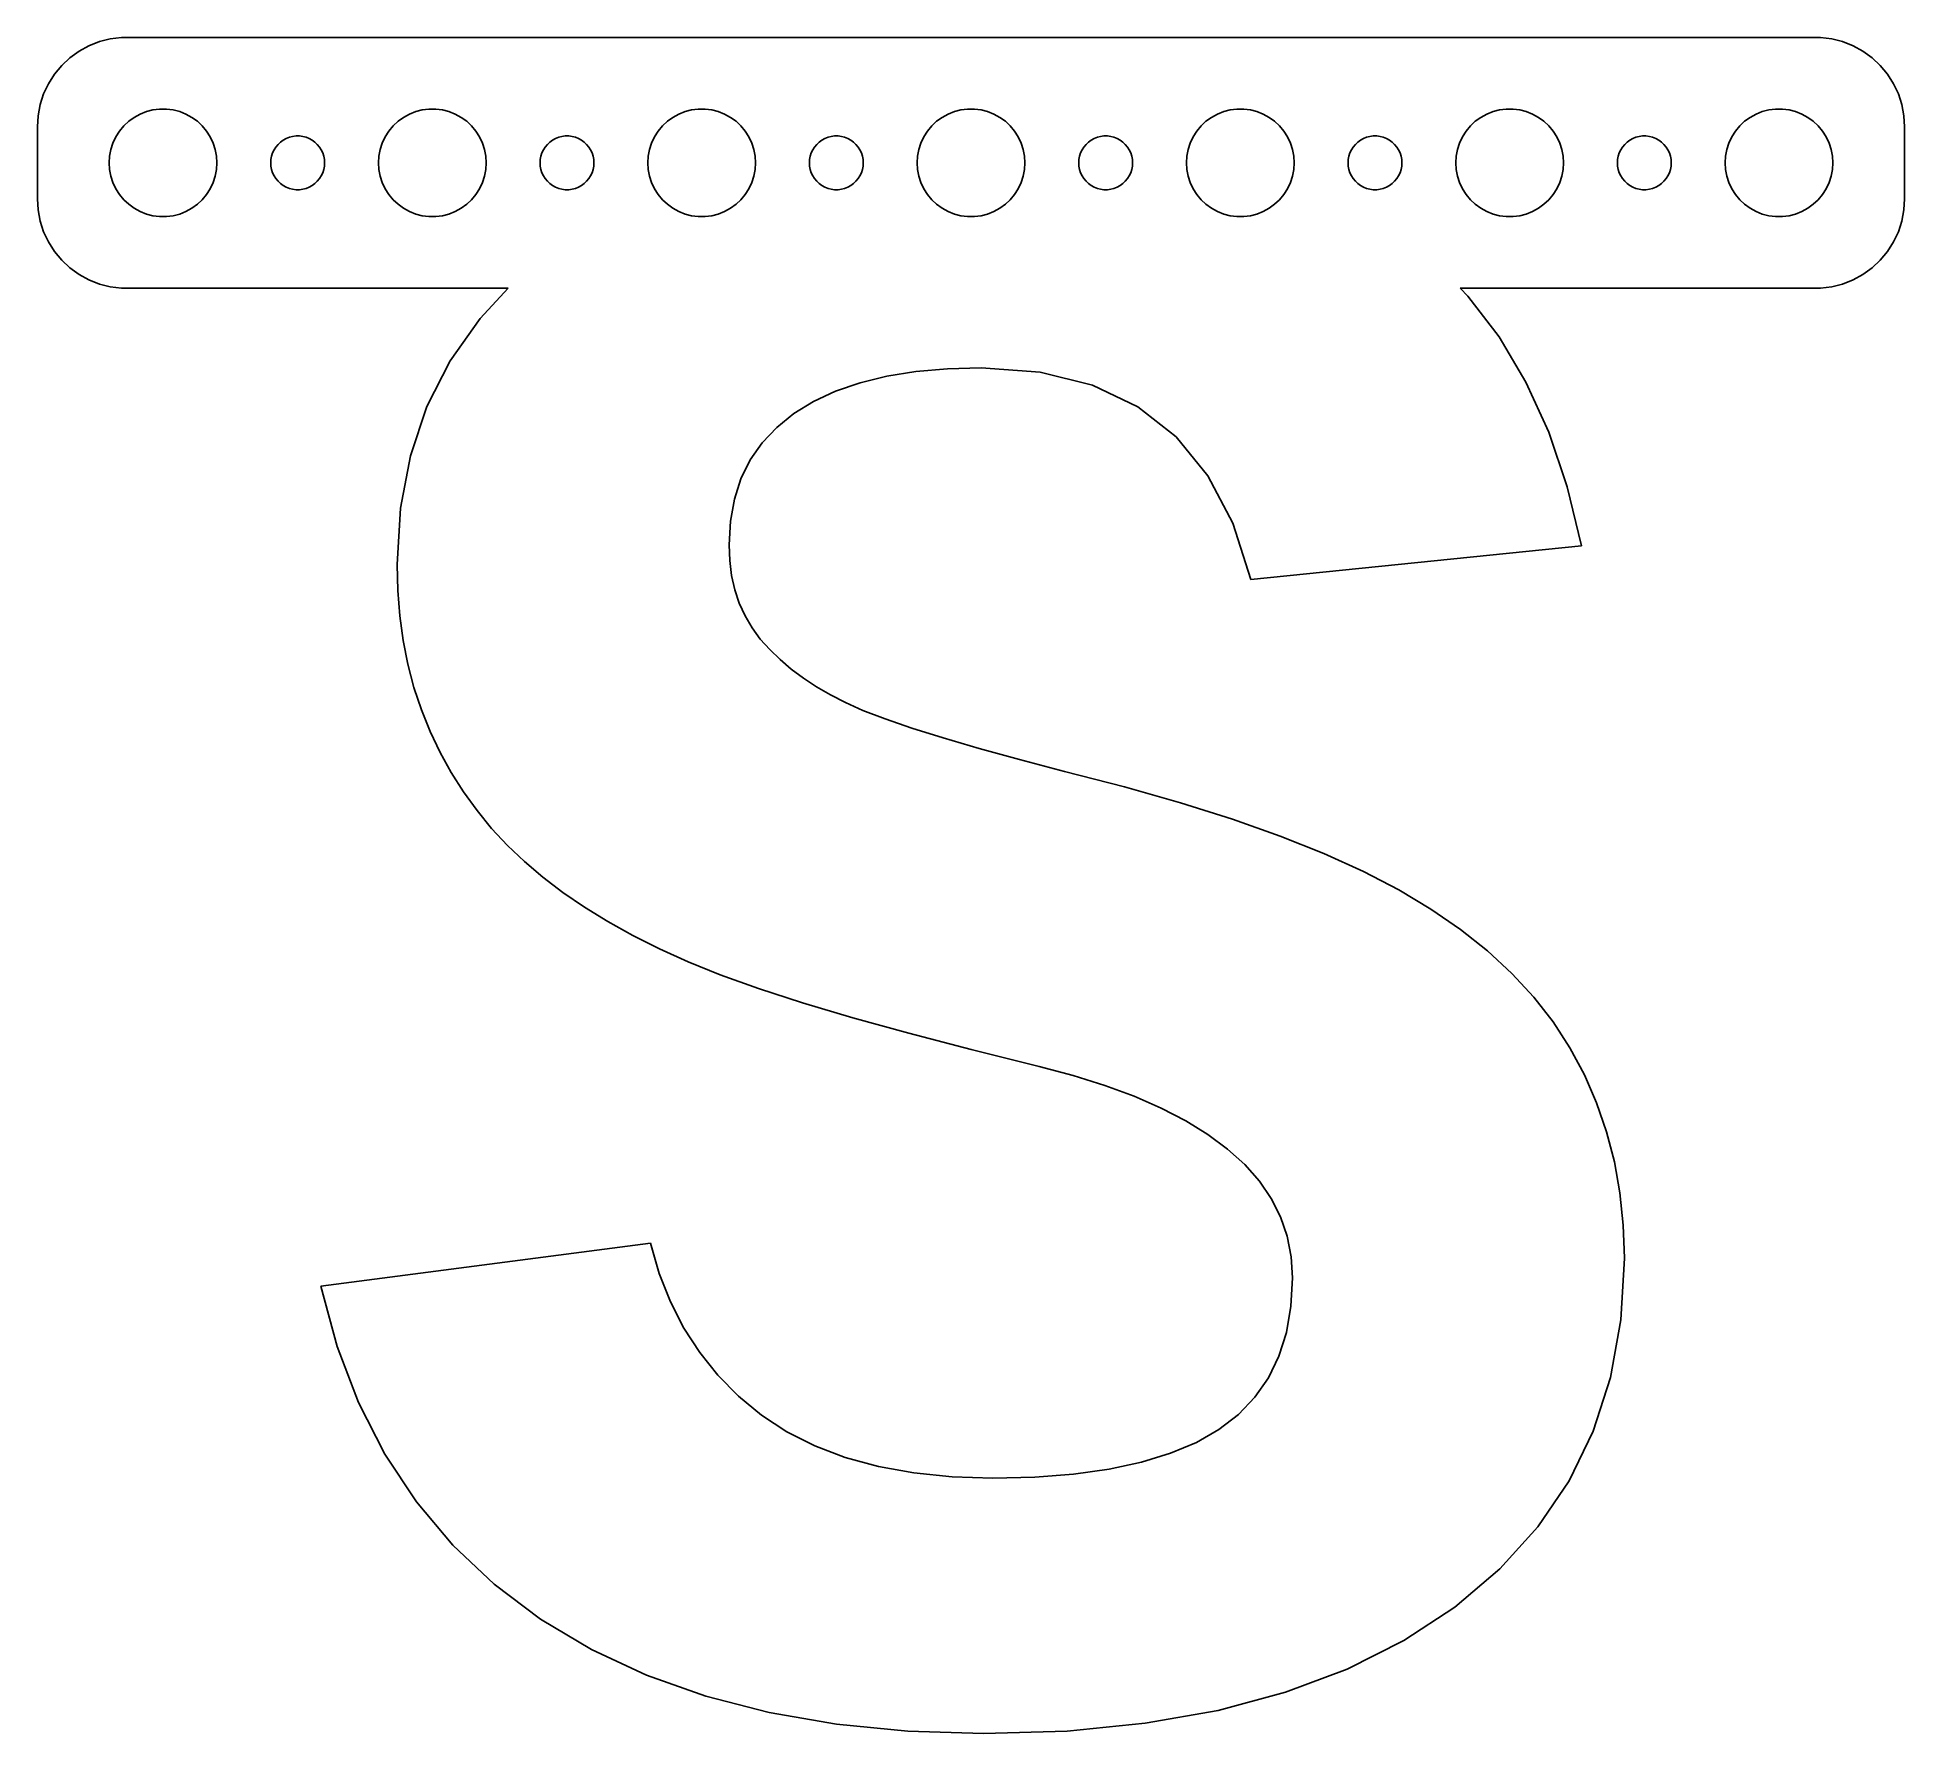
# Model space of a CAD drawing. Header units: metres. Extents: x -52 to 52, y -88 to 7.
import ezdxf

# ---------------------------------------------------------------- set-up
doc = ezdxf.new("R2010")
doc.units = ezdxf.units.M

msp = doc.modelspace()

# ---------------------------------------------------------------- linework, layer by layer
for p, q in [((-49.1289, 6.52412), (-49.6791, 6.22163)), ((-48.5451, 6.75528), (-49.1289, 6.52412)), ((-47.9369, 6.91142), (-48.5451, 6.75528)), ((-47.3139, 6.99013), (-47.9369, 6.91142)), ((47.3139, 6.99013), (-47.3139, 6.99013)), ((47.9369, 6.91142), (47.3139, 6.99013)), ((48.5451, 6.75528), (47.9369, 6.91142)), ((49.1289, 6.52412), (48.5451, 6.75528)), ((49.6791, 6.22163), (49.1289, 6.52412)), ((-50.6448, 5.42273), (-51.0451, 4.93892)), ((-50.1871, 5.85255), (-50.6448, 5.42273)), ((-49.6791, 6.22163), (-50.1871, 5.85255)), ((50.1871, 5.85255), (49.6791, 6.22163)), ((50.6448, 5.42273), (50.1871, 5.85255)), ((51.0451, 4.93892), (50.6448, 5.42273)), ((-51.3815, 4.40877), (-51.6489, 3.84062)), ((-51.0451, 4.93892), (-51.3815, 4.40877)), ((51.3815, 4.40877), (51.0451, 4.93892)), ((51.6489, 3.84062), (51.3815, 4.40877)), ((-51.8429, 3.24344), (-51.9606, 2.62666)), ((-51.6489, 3.84062), (-51.8429, 3.24344)), ((51.8429, 3.24344), (51.6489, 3.84062)), ((51.9606, 2.62666), (51.8429, 3.24344)), ((-51.9606, 2.62666), (-52, 2)), ((-47.1869, 2.05363), (-46.9123, 2.31154)), ((-46.9123, 2.31154), (-46.6075, 2.53297)), ((-46.6075, 2.53297), (-46.2773, 2.71448)), ((-46.2773, 2.71448), (-45.927, 2.85316)), ((-45.927, 2.85316), (-45.5621, 2.94685)), ((-45.5621, 2.94685), (-45.1884, 2.99408)), ((-45.1884, 2.99408), (-44.8116, 2.99408)), ((-44.8116, 2.99408), (-44.4379, 2.94685)), ((-44.4379, 2.94685), (-44.0729, 2.85316)), ((-44.0729, 2.85316), (-43.7227, 2.71448)), ((-43.7227, 2.71448), (-43.3925, 2.53297)), ((-43.3925, 2.53297), (-43.0877, 2.31154)), ((-43.0877, 2.31154), (-42.8131, 2.05363)), ((-32.1869, 2.05363), (-31.9123, 2.31154)), ((-31.9123, 2.31154), (-31.6075, 2.53297)), ((-31.6075, 2.53297), (-31.2773, 2.71448)), ((-31.2773, 2.71448), (-30.927, 2.85316)), ((-30.927, 2.85316), (-30.5621, 2.94685)), ((-30.5621, 2.94685), (-30.1884, 2.99408)), ((-30.1884, 2.99408), (-29.8116, 2.99408)), ((-29.8116, 2.99408), (-29.4379, 2.94685)), ((-29.4379, 2.94685), (-29.0729, 2.85316)), ((-29.0729, 2.85316), (-28.7227, 2.71448)), ((-28.7227, 2.71448), (-28.3925, 2.53297)), ((-28.3925, 2.53297), (-28.0877, 2.31154)), ((-28.0877, 2.31154), (-27.8131, 2.05363)), ((-17.1869, 2.05363), (-16.9123, 2.31154)), ((-16.9123, 2.31154), (-16.6075, 2.53297)), ((-16.6075, 2.53297), (-16.2773, 2.71448)), ((-16.2773, 2.71448), (-15.927, 2.85316)), ((-15.927, 2.85316), (-15.5621, 2.94685)), ((-15.5621, 2.94685), (-15.1884, 2.99408)), ((-15.1884, 2.99408), (-14.8116, 2.99408)), ((-14.8116, 2.99408), (-14.4379, 2.94685)), ((-14.4379, 2.94685), (-14.0729, 2.85316)), ((-14.0729, 2.85316), (-13.7227, 2.71448)), ((-13.7227, 2.71448), (-13.3925, 2.53297)), ((-13.3925, 2.53297), (-13.0877, 2.31154)), ((-13.0877, 2.31154), (-12.8131, 2.05363)), ((-2.1869, 2.05363), (-1.91226, 2.31154)), ((-1.91226, 2.31154), (-1.60747, 2.53297)), ((-1.60747, 2.53297), (-1.27733, 2.71448)), ((-1.27733, 2.71448), (-0.927048, 2.85316)), ((-0.927048, 2.85316), (-0.562134, 2.94685)), ((-0.562134, 2.94685), (-0.18837, 2.99408)), ((-0.18837, 2.99408), (0.18837, 2.99408)), ((0.18837, 2.99408), (0.562134, 2.94685)), ((0.562134, 2.94685), (0.927048, 2.85316)), ((0.927048, 2.85316), (1.27733, 2.71448)), ((1.27733, 2.71448), (1.60747, 2.53297)), ((1.60747, 2.53297), (1.91226, 2.31154)), ((1.91226, 2.31154), (2.1869, 2.05363)), ((12.8131, 2.05363), (13.0877, 2.31154)), ((13.0877, 2.31154), (13.3925, 2.53297)), ((13.3925, 2.53297), (13.7227, 2.71448)), ((13.7227, 2.71448), (14.0729, 2.85316)), ((14.0729, 2.85316), (14.4379, 2.94685)), ((14.4379, 2.94685), (14.8116, 2.99408)), ((14.8116, 2.99408), (15.1884, 2.99408)), ((15.1884, 2.99408), (15.5621, 2.94685)), ((15.5621, 2.94685), (15.927, 2.85316)), ((15.927, 2.85316), (16.2773, 2.71448)), ((16.2773, 2.71448), (16.6075, 2.53297)), ((16.6075, 2.53297), (16.9123, 2.31154)), ((16.9123, 2.31154), (17.1869, 2.05363)), ((27.8131, 2.05363), (28.0877, 2.31154)), ((28.0877, 2.31154), (28.3925, 2.53297)), ((28.3925, 2.53297), (28.7227, 2.71448)), ((28.7227, 2.71448), (29.0729, 2.85316)), ((29.0729, 2.85316), (29.4379, 2.94685)), ((29.4379, 2.94685), (29.8116, 2.99408)), ((29.8116, 2.99408), (30.1884, 2.99408)), ((30.1884, 2.99408), (30.5621, 2.94685)), ((30.5621, 2.94685), (30.927, 2.85316)), ((30.927, 2.85316), (31.2773, 2.71448)), ((31.2773, 2.71448), (31.6075, 2.53297)), ((31.6075, 2.53297), (31.9123, 2.31154)), ((31.9123, 2.31154), (32.1869, 2.05363)), ((42.8131, 2.05363), (43.0877, 2.31154)), ((43.0877, 2.31154), (43.3925, 2.53297)), ((43.3925, 2.53297), (43.7227, 2.71448)), ((43.7227, 2.71448), (44.0729, 2.85316)), ((44.0729, 2.85316), (44.4379, 2.94685)), ((44.4379, 2.94685), (44.8116, 2.99408)), ((44.8116, 2.99408), (45.1884, 2.99408)), ((45.1884, 2.99408), (45.5621, 2.94685)), ((45.5621, 2.94685), (45.927, 2.85316)), ((45.927, 2.85316), (46.2773, 2.71448)), ((46.2773, 2.71448), (46.6075, 2.53297)), ((46.6075, 2.53297), (46.9123, 2.31154)), ((46.9123, 2.31154), (47.1869, 2.05363)), ((52, 2), (51.9606, 2.62666)), ((-52, 2), (-52, -2)), ((-47.9057, 0.746063), (-47.7893, 1.10437)), ((-47.7893, 1.10437), (-47.6289, 1.44525)), ((-47.6289, 1.44525), (-47.427, 1.76335)), ((-47.427, 1.76335), (-47.1869, 2.05363)), ((-42.8131, 2.05363), (-42.5729, 1.76335)), ((-42.5729, 1.76335), (-42.3711, 1.44525)), ((-42.3711, 1.44525), (-42.2107, 1.10437)), ((-42.2107, 1.10437), (-42.0942, 0.746063)), ((-38.5934, 1.02681), (-38.4561, 1.15576)), ((-38.4561, 1.15576), (-38.3037, 1.26648)), ((-38.3037, 1.26648), (-38.1387, 1.35724)), ((-38.1387, 1.35724), (-37.9635, 1.42657)), ((-37.9635, 1.42657), (-37.7811, 1.47342)), ((-37.7811, 1.47342), (-37.5942, 1.49704)), ((-37.5942, 1.49704), (-37.4058, 1.49704)), ((-37.4058, 1.49704), (-37.2189, 1.47342)), ((-37.2189, 1.47342), (-37.0365, 1.42657)), ((-37.0365, 1.42657), (-36.8613, 1.35724)), ((-36.8613, 1.35724), (-36.6963, 1.26648)), ((-36.6963, 1.26648), (-36.5439, 1.15576)), ((-36.5439, 1.15576), (-36.4065, 1.02681)), ((-32.9057, 0.746063), (-32.7893, 1.10437)), ((-32.7893, 1.10437), (-32.6289, 1.44525)), ((-32.6289, 1.44525), (-32.427, 1.76335)), ((-32.427, 1.76335), (-32.1869, 2.05363)), ((-27.8131, 2.05363), (-27.5729, 1.76335)), ((-27.5729, 1.76335), (-27.3711, 1.44525)), ((-27.3711, 1.44525), (-27.2107, 1.10437)), ((-27.2107, 1.10437), (-27.0942, 0.746063)), ((-23.5934, 1.02681), (-23.4561, 1.15576)), ((-23.4561, 1.15576), (-23.3037, 1.26648)), ((-23.3037, 1.26648), (-23.1387, 1.35724)), ((-23.1387, 1.35724), (-22.9635, 1.42657)), ((-22.9635, 1.42657), (-22.7811, 1.47342)), ((-22.7811, 1.47342), (-22.5942, 1.49704)), ((-22.5942, 1.49704), (-22.4058, 1.49704)), ((-22.4058, 1.49704), (-22.2189, 1.47342)), ((-22.2189, 1.47342), (-22.0365, 1.42657)), ((-22.0365, 1.42657), (-21.8613, 1.35724)), ((-21.8613, 1.35724), (-21.6963, 1.26648)), ((-21.6963, 1.26648), (-21.5439, 1.15576)), ((-21.5439, 1.15576), (-21.4065, 1.02681)), ((-17.9057, 0.746063), (-17.7893, 1.10437)), ((-17.7893, 1.10437), (-17.6289, 1.44525)), ((-17.6289, 1.44525), (-17.427, 1.76335)), ((-17.427, 1.76335), (-17.1869, 2.05363)), ((-12.8131, 2.05363), (-12.5729, 1.76335)), ((-12.5729, 1.76335), (-12.3711, 1.44525)), ((-12.3711, 1.44525), (-12.2107, 1.10437)), ((-12.2107, 1.10437), (-12.0942, 0.746063)), ((-8.59344, 1.02681), (-8.45613, 1.15576)), ((-8.45613, 1.15576), (-8.30373, 1.26648)), ((-8.30373, 1.26648), (-8.13866, 1.35724)), ((-8.13866, 1.35724), (-7.96352, 1.42657)), ((-7.96352, 1.42657), (-7.78107, 1.47342)), ((-7.78107, 1.47342), (-7.59418, 1.49704)), ((-7.59418, 1.49704), (-7.40581, 1.49704)), ((-7.40581, 1.49704), (-7.21892, 1.47342)), ((-7.21892, 1.47342), (-7.03647, 1.42657)), ((-7.03647, 1.42657), (-6.86133, 1.35724)), ((-6.86133, 1.35724), (-6.69626, 1.26648)), ((-6.69626, 1.26648), (-6.54385, 1.15576)), ((-6.54385, 1.15576), (-6.40654, 1.02681)), ((-2.90575, 0.746063), (-2.78932, 1.10437)), ((-2.78932, 1.10437), (-2.62891, 1.44525)), ((-2.62891, 1.44525), (-2.42705, 1.76335)), ((-2.42705, 1.76335), (-2.1869, 2.05363)), ((2.1869, 2.05363), (2.42705, 1.76335)), ((2.42705, 1.76335), (2.62891, 1.44525)), ((2.62891, 1.44525), (2.78932, 1.10437)), ((2.78932, 1.10437), (2.90575, 0.746063)), ((6.40654, 1.02681), (6.54385, 1.15576)), ((6.54385, 1.15576), (6.69626, 1.26648)), ((6.69626, 1.26648), (6.86133, 1.35724)), ((6.86133, 1.35724), (7.03647, 1.42657)), ((7.03647, 1.42657), (7.21892, 1.47342)), ((7.21892, 1.47342), (7.40581, 1.49704)), ((7.40581, 1.49704), (7.59418, 1.49704)), ((7.59418, 1.49704), (7.78107, 1.47342)), ((7.78107, 1.47342), (7.96352, 1.42657)), ((7.96352, 1.42657), (8.13866, 1.35724)), ((8.13866, 1.35724), (8.30373, 1.26648)), ((8.30373, 1.26648), (8.45613, 1.15576)), ((8.45613, 1.15576), (8.59344, 1.02681)), ((12.0942, 0.746063), (12.2107, 1.10437)), ((12.2107, 1.10437), (12.3711, 1.44525)), ((12.3711, 1.44525), (12.5729, 1.76335)), ((12.5729, 1.76335), (12.8131, 2.05363)), ((17.1869, 2.05363), (17.427, 1.76335)), ((17.427, 1.76335), (17.6289, 1.44525)), ((17.6289, 1.44525), (17.7893, 1.10437)), ((17.7893, 1.10437), (17.9057, 0.746063)), ((21.4065, 1.02681), (21.5439, 1.15576)), ((21.5439, 1.15576), (21.6963, 1.26648)), ((21.6963, 1.26648), (21.8613, 1.35724)), ((21.8613, 1.35724), (22.0365, 1.42657)), ((22.0365, 1.42657), (22.2189, 1.47342)), ((22.2189, 1.47342), (22.4058, 1.49704)), ((22.4058, 1.49704), (22.5942, 1.49704)), ((22.5942, 1.49704), (22.7811, 1.47342)), ((22.7811, 1.47342), (22.9635, 1.42657)), ((22.9635, 1.42657), (23.1387, 1.35724)), ((23.1387, 1.35724), (23.3037, 1.26648)), ((23.3037, 1.26648), (23.4561, 1.15576)), ((23.4561, 1.15576), (23.5934, 1.02681)), ((27.0942, 0.746063), (27.2107, 1.10437)), ((27.2107, 1.10437), (27.3711, 1.44525)), ((27.3711, 1.44525), (27.5729, 1.76335)), ((27.5729, 1.76335), (27.8131, 2.05363)), ((32.1869, 2.05363), (32.427, 1.76335)), ((32.427, 1.76335), (32.6289, 1.44525)), ((32.6289, 1.44525), (32.7893, 1.10437)), ((32.7893, 1.10437), (32.9057, 0.746063)), ((36.4065, 1.02681), (36.5439, 1.15576)), ((36.5439, 1.15576), (36.6963, 1.26648)), ((36.6963, 1.26648), (36.8613, 1.35724)), ((36.8613, 1.35724), (37.0365, 1.42657)), ((37.0365, 1.42657), (37.2189, 1.47342)), ((37.2189, 1.47342), (37.4058, 1.49704)), ((37.4058, 1.49704), (37.5942, 1.49704)), ((37.5942, 1.49704), (37.7811, 1.47342)), ((37.7811, 1.47342), (37.9635, 1.42657)), ((37.9635, 1.42657), (38.1387, 1.35724)), ((38.1387, 1.35724), (38.3037, 1.26648)), ((38.3037, 1.26648), (38.4561, 1.15576)), ((38.4561, 1.15576), (38.5934, 1.02681)), ((42.0942, 0.746063), (42.2107, 1.10437)), ((42.2107, 1.10437), (42.3711, 1.44525)), ((42.3711, 1.44525), (42.5729, 1.76335)), ((42.5729, 1.76335), (42.8131, 2.05363)), ((47.1869, 2.05363), (47.427, 1.76335)), ((47.427, 1.76335), (47.6289, 1.44525)), ((47.6289, 1.44525), (47.7893, 1.10437)), ((47.7893, 1.10437), (47.9057, 0.746063)), ((52, -2), (52, 2)), ((-48, 0), (-47.9763, 0.375992)), ((-47.9763, -0.375992), (-48, 0)), ((-47.9763, 0.375992), (-47.9057, 0.746063)), ((-42.0942, 0.746063), (-42.0237, 0.375992)), ((-42.0237, 0.375992), (-42, 0)), ((-42, 0), (-42.0237, -0.375992)), ((-39, 0), (-38.9882, 0.187988)), ((-38.9882, -0.187988), (-39, 0)), ((-38.9882, 0.187988), (-38.9529, 0.373032)), ((-38.9529, 0.373032), (-38.8947, 0.552185)), ((-38.8947, 0.552185), (-38.8145, 0.722626)), ((-38.8145, 0.722626), (-38.7135, 0.881668)), ((-38.7135, 0.881668), (-38.5934, 1.02681)), ((-36.4065, 1.02681), (-36.2865, 0.881668)), ((-36.2865, 0.881668), (-36.1855, 0.722626)), ((-36.1855, 0.722626), (-36.1053, 0.552185)), ((-36.1053, 0.552185), (-36.0471, 0.373032)), ((-36.0471, 0.373032), (-36.0118, 0.187988)), ((-36.0118, 0.187988), (-36, 0)), ((-36, 0), (-36.0118, -0.187988)), ((-33, 0), (-32.9763, 0.375992)), ((-32.9763, -0.375992), (-33, 0)), ((-32.9763, 0.375992), (-32.9057, 0.746063)), ((-27.0942, 0.746063), (-27.0237, 0.375992)), ((-27.0237, 0.375992), (-27, 0)), ((-27, 0), (-27.0237, -0.375992)), ((-24, 0), (-23.9882, 0.187988)), ((-23.9882, -0.187988), (-24, 0)), ((-23.9882, 0.187988), (-23.9529, 0.373032)), ((-23.9529, 0.373032), (-23.8947, 0.552185)), ((-23.8947, 0.552185), (-23.8145, 0.722626)), ((-23.8145, 0.722626), (-23.7135, 0.881668)), ((-23.7135, 0.881668), (-23.5934, 1.02681)), ((-21.4065, 1.02681), (-21.2865, 0.881668)), ((-21.2865, 0.881668), (-21.1855, 0.722626)), ((-21.1855, 0.722626), (-21.1053, 0.552185)), ((-21.1053, 0.552185), (-21.0471, 0.373032)), ((-21.0471, 0.373032), (-21.0118, 0.187988)), ((-21.0118, 0.187988), (-21, 0)), ((-21, 0), (-21.0118, -0.187988)), ((-18, 0), (-17.9763, 0.375992)), ((-17.9763, -0.375992), (-18, 0)), ((-17.9763, 0.375992), (-17.9057, 0.746063)), ((-12.0942, 0.746063), (-12.0237, 0.375992)), ((-12.0237, 0.375992), (-12, 0)), ((-12, 0), (-12.0237, -0.375992)), ((-9, 0), (-8.98816, 0.187988)), ((-8.98816, -0.187988), (-9, 0)), ((-8.98816, 0.187988), (-8.95287, 0.373032)), ((-8.95287, 0.373032), (-8.89465, 0.552185)), ((-8.89465, 0.552185), (-8.81445, 0.722626)), ((-8.81445, 0.722626), (-8.71352, 0.881668)), ((-8.71352, 0.881668), (-8.59344, 1.02681)), ((-6.40654, 1.02681), (-6.28647, 0.881668)), ((-6.28647, 0.881668), (-6.18553, 0.722626)), ((-6.18553, 0.722626), (-6.10533, 0.552185)), ((-6.10533, 0.552185), (-6.04712, 0.373032)), ((-6.04712, 0.373032), (-6.01183, 0.187988)), ((-6.01183, 0.187988), (-6, 0)), ((-6, 0), (-6.01183, -0.187988)), ((-3, 0), (-2.97633, 0.375992)), ((-2.97633, -0.375992), (-3, 0)), ((-2.97633, 0.375992), (-2.90575, 0.746063)), ((2.90575, 0.746063), (2.97633, 0.375992)), ((2.97633, 0.375992), (3, 0)), ((3, 0), (2.97633, -0.375992)), ((6, 0), (6.01183, 0.187988)), ((6.01183, -0.187988), (6, 0)), ((6.01183, 0.187988), (6.04712, 0.373032)), ((6.04712, 0.373032), (6.10533, 0.552185)), ((6.10533, 0.552185), (6.18553, 0.722626)), ((6.18553, 0.722626), (6.28647, 0.881668)), ((6.28647, 0.881668), (6.40654, 1.02681)), ((8.59344, 1.02681), (8.71352, 0.881668)), ((8.71352, 0.881668), (8.81445, 0.722626)), ((8.81445, 0.722626), (8.89465, 0.552185)), ((8.89465, 0.552185), (8.95287, 0.373032)), ((8.95287, 0.373032), (8.98816, 0.187988)), ((8.98816, 0.187988), (9, 0)), ((9, 0), (8.98816, -0.187988)), ((12, 0), (12.0237, 0.375992)), ((12.0237, -0.375992), (12, 0)), ((12.0237, 0.375992), (12.0942, 0.746063)), ((17.9057, 0.746063), (17.9763, 0.375992)), ((17.9763, 0.375992), (18, 0)), ((18, 0), (17.9763, -0.375992)), ((21, 0), (21.0118, 0.187988)), ((21.0118, -0.187988), (21, 0)), ((21.0118, 0.187988), (21.0471, 0.373032)), ((21.0471, 0.373032), (21.1053, 0.552185)), ((21.1053, 0.552185), (21.1855, 0.722626)), ((21.1855, 0.722626), (21.2865, 0.881668)), ((21.2865, 0.881668), (21.4065, 1.02681)), ((23.5934, 1.02681), (23.7135, 0.881668)), ((23.7135, 0.881668), (23.8145, 0.722626)), ((23.8145, 0.722626), (23.8947, 0.552185)), ((23.8947, 0.552185), (23.9529, 0.373032)), ((23.9529, 0.373032), (23.9882, 0.187988)), ((23.9882, 0.187988), (24, 0)), ((24, 0), (23.9882, -0.187988)), ((27, 0), (27.0237, 0.375992)), ((27.0237, -0.375992), (27, 0)), ((27.0237, 0.375992), (27.0942, 0.746063)), ((32.9057, 0.746063), (32.9763, 0.375992)), ((32.9763, 0.375992), (33, 0)), ((33, 0), (32.9763, -0.375992)), ((36, 0), (36.0118, 0.187988)), ((36.0118, -0.187988), (36, 0)), ((36.0118, 0.187988), (36.0471, 0.373032)), ((36.0471, 0.373032), (36.1053, 0.552185)), ((36.1053, 0.552185), (36.1855, 0.722626)), ((36.1855, 0.722626), (36.2865, 0.881668)), ((36.2865, 0.881668), (36.4065, 1.02681)), ((38.5934, 1.02681), (38.7135, 0.881668)), ((38.7135, 0.881668), (38.8145, 0.722626)), ((38.8145, 0.722626), (38.8947, 0.552185)), ((38.8947, 0.552185), (38.9529, 0.373032)), ((38.9529, 0.373032), (38.9882, 0.187988)), ((38.9882, 0.187988), (39, 0)), ((39, 0), (38.9882, -0.187988)), ((42, 0), (42.0237, 0.375992)), ((42.0237, -0.375992), (42, 0)), ((42.0237, 0.375992), (42.0942, 0.746063)), ((47.9057, 0.746063), (47.9763, 0.375992)), ((47.9763, 0.375992), (48, 0)), ((48, 0), (47.9763, -0.375992)), ((-47.9057, -0.746063), (-47.9763, -0.375992)), ((-47.7893, -1.10437), (-47.9057, -0.746063)), ((-42.0942, -0.746063), (-42.2107, -1.10437)), ((-42.0237, -0.375992), (-42.0942, -0.746063)), ((-38.9529, -0.373032), (-38.9882, -0.187988)), ((-38.8947, -0.552185), (-38.9529, -0.373032)), ((-38.8145, -0.722626), (-38.8947, -0.552185)), ((-38.7135, -0.881668), (-38.8145, -0.722626)), ((-38.5934, -1.02681), (-38.7135, -0.881668)), ((-38.4561, -1.15576), (-38.5934, -1.02681)), ((-36.4065, -1.02681), (-36.5439, -1.15576)), ((-36.2865, -0.881668), (-36.4065, -1.02681)), ((-36.1855, -0.722626), (-36.2865, -0.881668)), ((-36.1053, -0.552185), (-36.1855, -0.722626)), ((-36.0471, -0.373032), (-36.1053, -0.552185)), ((-36.0118, -0.187988), (-36.0471, -0.373032)), ((-32.9057, -0.746063), (-32.9763, -0.375992)), ((-32.7893, -1.10437), (-32.9057, -0.746063)), ((-27.0942, -0.746063), (-27.2107, -1.10437)), ((-27.0237, -0.375992), (-27.0942, -0.746063)), ((-23.9529, -0.373032), (-23.9882, -0.187988)), ((-23.8947, -0.552185), (-23.9529, -0.373032)), ((-23.8145, -0.722626), (-23.8947, -0.552185)), ((-23.7135, -0.881668), (-23.8145, -0.722626)), ((-23.5934, -1.02681), (-23.7135, -0.881668)), ((-23.4561, -1.15576), (-23.5934, -1.02681)), ((-21.4065, -1.02681), (-21.5439, -1.15576)), ((-21.2865, -0.881668), (-21.4065, -1.02681)), ((-21.1855, -0.722626), (-21.2865, -0.881668)), ((-21.1053, -0.552185), (-21.1855, -0.722626)), ((-21.0471, -0.373032), (-21.1053, -0.552185)), ((-21.0118, -0.187988), (-21.0471, -0.373032)), ((-17.9057, -0.746063), (-17.9763, -0.375992)), ((-17.7893, -1.10437), (-17.9057, -0.746063)), ((-12.0942, -0.746063), (-12.2107, -1.10437)), ((-12.0237, -0.375992), (-12.0942, -0.746063)), ((-8.95287, -0.373032), (-8.98816, -0.187988)), ((-8.89465, -0.552185), (-8.95287, -0.373032)), ((-8.81445, -0.722626), (-8.89465, -0.552185)), ((-8.71352, -0.881668), (-8.81445, -0.722626)), ((-8.59344, -1.02681), (-8.71352, -0.881668)), ((-8.45613, -1.15576), (-8.59344, -1.02681)), ((-6.40654, -1.02681), (-6.54385, -1.15576)), ((-6.28647, -0.881668), (-6.40654, -1.02681)), ((-6.18553, -0.722626), (-6.28647, -0.881668)), ((-6.10533, -0.552185), (-6.18553, -0.722626)), ((-6.04712, -0.373032), (-6.10533, -0.552185)), ((-6.01183, -0.187988), (-6.04712, -0.373032)), ((-2.90575, -0.746063), (-2.97633, -0.375992)), ((-2.78932, -1.10437), (-2.90575, -0.746063)), ((2.90575, -0.746063), (2.78932, -1.10437)), ((2.97633, -0.375992), (2.90575, -0.746063)), ((6.04712, -0.373032), (6.01183, -0.187988)), ((6.10533, -0.552185), (6.04712, -0.373032)), ((6.18553, -0.722626), (6.10533, -0.552185)), ((6.28647, -0.881668), (6.18553, -0.722626)), ((6.40654, -1.02681), (6.28647, -0.881668)), ((6.54385, -1.15576), (6.40654, -1.02681)), ((8.59344, -1.02681), (8.45613, -1.15576)), ((8.71352, -0.881668), (8.59344, -1.02681)), ((8.81445, -0.722626), (8.71352, -0.881668)), ((8.89465, -0.552185), (8.81445, -0.722626)), ((8.95287, -0.373032), (8.89465, -0.552185)), ((8.98816, -0.187988), (8.95287, -0.373032)), ((12.0942, -0.746063), (12.0237, -0.375992)), ((12.2107, -1.10437), (12.0942, -0.746063)), ((17.9057, -0.746063), (17.7893, -1.10437)), ((17.9763, -0.375992), (17.9057, -0.746063)), ((21.0471, -0.373032), (21.0118, -0.187988)), ((21.1053, -0.552185), (21.0471, -0.373032)), ((21.1855, -0.722626), (21.1053, -0.552185)), ((21.2865, -0.881668), (21.1855, -0.722626)), ((21.4065, -1.02681), (21.2865, -0.881668)), ((21.5439, -1.15576), (21.4065, -1.02681)), ((23.5934, -1.02681), (23.4561, -1.15576)), ((23.7135, -0.881668), (23.5934, -1.02681)), ((23.8145, -0.722626), (23.7135, -0.881668)), ((23.8947, -0.552185), (23.8145, -0.722626)), ((23.9529, -0.373032), (23.8947, -0.552185)), ((23.9882, -0.187988), (23.9529, -0.373032)), ((27.0942, -0.746063), (27.0237, -0.375992)), ((27.2107, -1.10437), (27.0942, -0.746063)), ((32.9057, -0.746063), (32.7893, -1.10437)), ((32.9763, -0.375992), (32.9057, -0.746063)), ((36.0471, -0.373032), (36.0118, -0.187988)), ((36.1053, -0.552185), (36.0471, -0.373032)), ((36.1855, -0.722626), (36.1053, -0.552185)), ((36.2865, -0.881668), (36.1855, -0.722626)), ((36.4065, -1.02681), (36.2865, -0.881668)), ((36.5439, -1.15576), (36.4065, -1.02681)), ((38.5934, -1.02681), (38.4561, -1.15576)), ((38.7135, -0.881668), (38.5934, -1.02681)), ((38.8145, -0.722626), (38.7135, -0.881668)), ((38.8947, -0.552185), (38.8145, -0.722626)), ((38.9529, -0.373032), (38.8947, -0.552185)), ((38.9882, -0.187988), (38.9529, -0.373032)), ((42.0942, -0.746063), (42.0237, -0.375992)), ((42.2107, -1.10437), (42.0942, -0.746063)), ((47.9057, -0.746063), (47.7893, -1.10437)), ((47.9763, -0.375992), (47.9057, -0.746063)), ((-52, -2), (-51.9606, -2.62666)), ((-47.6289, -1.44525), (-47.7893, -1.10437)), ((-47.427, -1.76335), (-47.6289, -1.44525)), ((-47.1869, -2.05363), (-47.427, -1.76335)), ((-46.9123, -2.31154), (-47.1869, -2.05363)), ((-42.8131, -2.05363), (-43.0877, -2.31154)), ((-42.5729, -1.76335), (-42.8131, -2.05363)), ((-42.3711, -1.44525), (-42.5729, -1.76335)), ((-42.2107, -1.10437), (-42.3711, -1.44525)), ((-38.3037, -1.26648), (-38.4561, -1.15576)), ((-38.1387, -1.35724), (-38.3037, -1.26648)), ((-37.9635, -1.42657), (-38.1387, -1.35724)), ((-37.7811, -1.47342), (-37.9635, -1.42657)), ((-37.5942, -1.49704), (-37.7811, -1.47342)), ((-37.4058, -1.49704), (-37.5942, -1.49704)), ((-37.2189, -1.47342), (-37.4058, -1.49704)), ((-37.0365, -1.42657), (-37.2189, -1.47342)), ((-36.8613, -1.35724), (-37.0365, -1.42657)), ((-36.6963, -1.26648), (-36.8613, -1.35724)), ((-36.5439, -1.15576), (-36.6963, -1.26648)), ((-32.6289, -1.44525), (-32.7893, -1.10437)), ((-32.427, -1.76335), (-32.6289, -1.44525)), ((-32.1869, -2.05363), (-32.427, -1.76335)), ((-31.9123, -2.31154), (-32.1869, -2.05363)), ((-27.8131, -2.05363), (-28.0877, -2.31154)), ((-27.5729, -1.76335), (-27.8131, -2.05363)), ((-27.3711, -1.44525), (-27.5729, -1.76335)), ((-27.2107, -1.10437), (-27.3711, -1.44525)), ((-23.3037, -1.26648), (-23.4561, -1.15576)), ((-23.1387, -1.35724), (-23.3037, -1.26648)), ((-22.9635, -1.42657), (-23.1387, -1.35724)), ((-22.7811, -1.47342), (-22.9635, -1.42657)), ((-22.5942, -1.49704), (-22.7811, -1.47342)), ((-22.4058, -1.49704), (-22.5942, -1.49704)), ((-22.2189, -1.47342), (-22.4058, -1.49704)), ((-22.0365, -1.42657), (-22.2189, -1.47342)), ((-21.8613, -1.35724), (-22.0365, -1.42657)), ((-21.6963, -1.26648), (-21.8613, -1.35724)), ((-21.5439, -1.15576), (-21.6963, -1.26648)), ((-17.6289, -1.44525), (-17.7893, -1.10437)), ((-17.427, -1.76335), (-17.6289, -1.44525)), ((-17.1869, -2.05363), (-17.427, -1.76335)), ((-16.9123, -2.31154), (-17.1869, -2.05363)), ((-12.8131, -2.05363), (-13.0877, -2.31154)), ((-12.5729, -1.76335), (-12.8131, -2.05363)), ((-12.3711, -1.44525), (-12.5729, -1.76335)), ((-12.2107, -1.10437), (-12.3711, -1.44525)), ((-8.30373, -1.26648), (-8.45613, -1.15576)), ((-8.13866, -1.35724), (-8.30373, -1.26648)), ((-7.96352, -1.42657), (-8.13866, -1.35724)), ((-7.78107, -1.47342), (-7.96352, -1.42657)), ((-7.59418, -1.49704), (-7.78107, -1.47342)), ((-7.40581, -1.49704), (-7.59418, -1.49704)), ((-7.21892, -1.47342), (-7.40581, -1.49704)), ((-7.03647, -1.42657), (-7.21892, -1.47342)), ((-6.86133, -1.35724), (-7.03647, -1.42657)), ((-6.69626, -1.26648), (-6.86133, -1.35724)), ((-6.54385, -1.15576), (-6.69626, -1.26648)), ((-2.62891, -1.44525), (-2.78932, -1.10437)), ((-2.42705, -1.76335), (-2.62891, -1.44525)), ((-2.1869, -2.05363), (-2.42705, -1.76335)), ((-1.91226, -2.31154), (-2.1869, -2.05363)), ((2.1869, -2.05363), (1.91226, -2.31154)), ((2.42705, -1.76335), (2.1869, -2.05363)), ((2.62891, -1.44525), (2.42705, -1.76335)), ((2.78932, -1.10437), (2.62891, -1.44525)), ((6.69626, -1.26648), (6.54385, -1.15576)), ((6.86133, -1.35724), (6.69626, -1.26648)), ((7.03647, -1.42657), (6.86133, -1.35724)), ((7.21892, -1.47342), (7.03647, -1.42657)), ((7.40581, -1.49704), (7.21892, -1.47342)), ((7.59418, -1.49704), (7.40581, -1.49704)), ((7.78107, -1.47342), (7.59418, -1.49704)), ((7.96352, -1.42657), (7.78107, -1.47342)), ((8.13866, -1.35724), (7.96352, -1.42657)), ((8.30373, -1.26648), (8.13866, -1.35724)), ((8.45613, -1.15576), (8.30373, -1.26648)), ((12.3711, -1.44525), (12.2107, -1.10437)), ((12.5729, -1.76335), (12.3711, -1.44525)), ((12.8131, -2.05363), (12.5729, -1.76335)), ((13.0877, -2.31154), (12.8131, -2.05363)), ((17.1869, -2.05363), (16.9123, -2.31154)), ((17.427, -1.76335), (17.1869, -2.05363)), ((17.6289, -1.44525), (17.427, -1.76335)), ((17.7893, -1.10437), (17.6289, -1.44525)), ((21.6963, -1.26648), (21.5439, -1.15576)), ((21.8613, -1.35724), (21.6963, -1.26648)), ((22.0365, -1.42657), (21.8613, -1.35724)), ((22.2189, -1.47342), (22.0365, -1.42657)), ((22.4058, -1.49704), (22.2189, -1.47342)), ((22.5942, -1.49704), (22.4058, -1.49704)), ((22.7811, -1.47342), (22.5942, -1.49704)), ((22.9635, -1.42657), (22.7811, -1.47342)), ((23.1387, -1.35724), (22.9635, -1.42657)), ((23.3037, -1.26648), (23.1387, -1.35724)), ((23.4561, -1.15576), (23.3037, -1.26648)), ((27.3711, -1.44525), (27.2107, -1.10437)), ((27.5729, -1.76335), (27.3711, -1.44525)), ((27.8131, -2.05363), (27.5729, -1.76335)), ((28.0877, -2.31154), (27.8131, -2.05363)), ((32.1869, -2.05363), (31.9123, -2.31154)), ((32.427, -1.76335), (32.1869, -2.05363)), ((32.6289, -1.44525), (32.427, -1.76335)), ((32.7893, -1.10437), (32.6289, -1.44525)), ((36.6963, -1.26648), (36.5439, -1.15576)), ((36.8613, -1.35724), (36.6963, -1.26648)), ((37.0365, -1.42657), (36.8613, -1.35724)), ((37.2189, -1.47342), (37.0365, -1.42657)), ((37.4058, -1.49704), (37.2189, -1.47342)), ((37.5942, -1.49704), (37.4058, -1.49704)), ((37.7811, -1.47342), (37.5942, -1.49704)), ((37.9635, -1.42657), (37.7811, -1.47342)), ((38.1387, -1.35724), (37.9635, -1.42657)), ((38.3037, -1.26648), (38.1387, -1.35724)), ((38.4561, -1.15576), (38.3037, -1.26648)), ((42.3711, -1.44525), (42.2107, -1.10437)), ((42.5729, -1.76335), (42.3711, -1.44525)), ((42.8131, -2.05363), (42.5729, -1.76335)), ((43.0877, -2.31154), (42.8131, -2.05363)), ((47.1869, -2.05363), (46.9123, -2.31154)), ((47.427, -1.76335), (47.1869, -2.05363)), ((47.6289, -1.44525), (47.427, -1.76335)), ((47.7893, -1.10437), (47.6289, -1.44525)), ((51.9606, -2.62666), (52, -2)), ((-51.9606, -2.62666), (-51.8429, -3.24344)), ((-46.6075, -2.53297), (-46.9123, -2.31154)), ((-46.2773, -2.71448), (-46.6075, -2.53297)), ((-45.927, -2.85316), (-46.2773, -2.71448)), ((-45.5621, -2.94685), (-45.927, -2.85316)), ((-45.1884, -2.99408), (-45.5621, -2.94685)), ((-44.8116, -2.99408), (-45.1884, -2.99408)), ((-44.4379, -2.94685), (-44.8116, -2.99408)), ((-44.0729, -2.85316), (-44.4379, -2.94685)), ((-43.7227, -2.71448), (-44.0729, -2.85316)), ((-43.3925, -2.53297), (-43.7227, -2.71448)), ((-43.0877, -2.31154), (-43.3925, -2.53297)), ((-31.6075, -2.53297), (-31.9123, -2.31154)), ((-31.2773, -2.71448), (-31.6075, -2.53297)), ((-30.927, -2.85316), (-31.2773, -2.71448)), ((-30.5621, -2.94685), (-30.927, -2.85316)), ((-30.1884, -2.99408), (-30.5621, -2.94685)), ((-29.8116, -2.99408), (-30.1884, -2.99408)), ((-29.4379, -2.94685), (-29.8116, -2.99408)), ((-29.0729, -2.85316), (-29.4379, -2.94685)), ((-28.7227, -2.71448), (-29.0729, -2.85316)), ((-28.3925, -2.53297), (-28.7227, -2.71448)), ((-28.0877, -2.31154), (-28.3925, -2.53297)), ((-16.6075, -2.53297), (-16.9123, -2.31154)), ((-16.2773, -2.71448), (-16.6075, -2.53297)), ((-15.927, -2.85316), (-16.2773, -2.71448)), ((-15.5621, -2.94685), (-15.927, -2.85316)), ((-15.1884, -2.99408), (-15.5621, -2.94685)), ((-14.8116, -2.99408), (-15.1884, -2.99408)), ((-14.4379, -2.94685), (-14.8116, -2.99408)), ((-14.0729, -2.85316), (-14.4379, -2.94685)), ((-13.7227, -2.71448), (-14.0729, -2.85316)), ((-13.3925, -2.53297), (-13.7227, -2.71448)), ((-13.0877, -2.31154), (-13.3925, -2.53297)), ((-1.60747, -2.53297), (-1.91226, -2.31154)), ((-1.27733, -2.71448), (-1.60747, -2.53297)), ((-0.927048, -2.85316), (-1.27733, -2.71448)), ((-0.562134, -2.94685), (-0.927048, -2.85316)), ((-0.18837, -2.99408), (-0.562134, -2.94685)), ((0.18837, -2.99408), (-0.18837, -2.99408)), ((0.562134, -2.94685), (0.18837, -2.99408)), ((0.927048, -2.85316), (0.562134, -2.94685)), ((1.27733, -2.71448), (0.927048, -2.85316)), ((1.60747, -2.53297), (1.27733, -2.71448)), ((1.91226, -2.31154), (1.60747, -2.53297)), ((13.3925, -2.53297), (13.0877, -2.31154)), ((13.7227, -2.71448), (13.3925, -2.53297)), ((14.0729, -2.85316), (13.7227, -2.71448)), ((14.4379, -2.94685), (14.0729, -2.85316)), ((14.8116, -2.99408), (14.4379, -2.94685)), ((15.1884, -2.99408), (14.8116, -2.99408)), ((15.5621, -2.94685), (15.1884, -2.99408)), ((15.927, -2.85316), (15.5621, -2.94685)), ((16.2773, -2.71448), (15.927, -2.85316)), ((16.6075, -2.53297), (16.2773, -2.71448)), ((16.9123, -2.31154), (16.6075, -2.53297)), ((28.3925, -2.53297), (28.0877, -2.31154)), ((28.7227, -2.71448), (28.3925, -2.53297)), ((29.0729, -2.85316), (28.7227, -2.71448)), ((29.4379, -2.94685), (29.0729, -2.85316)), ((29.8116, -2.99408), (29.4379, -2.94685)), ((30.1884, -2.99408), (29.8116, -2.99408)), ((30.5621, -2.94685), (30.1884, -2.99408)), ((30.927, -2.85316), (30.5621, -2.94685)), ((31.2773, -2.71448), (30.927, -2.85316)), ((31.6075, -2.53297), (31.2773, -2.71448)), ((31.9123, -2.31154), (31.6075, -2.53297)), ((43.3925, -2.53297), (43.0877, -2.31154)), ((43.7227, -2.71448), (43.3925, -2.53297)), ((44.0729, -2.85316), (43.7227, -2.71448)), ((44.4379, -2.94685), (44.0729, -2.85316)), ((44.8116, -2.99408), (44.4379, -2.94685)), ((45.1884, -2.99408), (44.8116, -2.99408)), ((45.5621, -2.94685), (45.1884, -2.99408)), ((45.927, -2.85316), (45.5621, -2.94685)), ((46.2773, -2.71448), (45.927, -2.85316)), ((46.6075, -2.53297), (46.2773, -2.71448)), ((46.9123, -2.31154), (46.6075, -2.53297)), ((51.8429, -3.24344), (51.9606, -2.62666)), ((-51.8429, -3.24344), (-51.6489, -3.84062)), ((-51.6489, -3.84062), (-51.3815, -4.40877)), ((51.3815, -4.40877), (51.6489, -3.84062)), ((51.6489, -3.84062), (51.8429, -3.24344)), ((-51.3815, -4.40877), (-51.0451, -4.93892)), ((-51.0451, -4.93892), (-50.6448, -5.42273)), ((50.6448, -5.42273), (51.0451, -4.93892)), ((51.0451, -4.93892), (51.3815, -4.40877)), ((-50.6448, -5.42273), (-50.1871, -5.85255)), ((-50.1871, -5.85255), (-49.6791, -6.22163)), ((-49.6791, -6.22163), (-49.1289, -6.52412)), ((49.1289, -6.52412), (49.6791, -6.22163)), ((49.6791, -6.22163), (50.1871, -5.85255)), ((50.1871, -5.85255), (50.6448, -5.42273)), ((-49.1289, -6.52412), (-48.5451, -6.75528)), ((-48.5451, -6.75528), (-47.9369, -6.91142)), ((-47.9369, -6.91142), (-47.3139, -6.99013)), ((-47.3139, -6.99013), (-25.7727, -6.99013)), ((-25.7727, -6.99013), (-27.3439, -8.66461)), ((27.6753, -7.427), (27.2483, -6.99013)), ((27.2483, -6.99013), (47.3139, -6.99013)), ((47.3139, -6.99013), (47.9369, -6.91142)), ((47.9369, -6.91142), (48.5451, -6.75528)), ((48.5451, -6.75528), (49.1289, -6.52412)), ((29.4095, -9.69679), (27.6753, -7.427)), ((-27.3439, -8.66461), (-29.0063, -11.0219)), ((30.9097, -12.223), (29.4095, -9.69679)), ((-29.0063, -11.0219), (-30.2992, -13.5712)), ((-1.31413, -11.4709), (0.571152, -11.419)), ((0.571152, -11.419), (3.85916, -11.6596)), ((-7.54086, -12.7175), (-6.18135, -12.25)), ((-6.18135, -12.25), (-4.6904, -11.8864)), ((-4.6904, -11.8864), (-3.06799, -11.6268)), ((-3.06799, -11.6268), (-1.31413, -11.4709)), ((3.85916, -11.6596), (6.76593, -12.3813)), ((6.76593, -12.3813), (9.29146, -13.5842)), ((32.1759, -15.0056), (30.9097, -12.223)), ((-9.86552, -13.964), (-8.76892, -13.2888)), ((-8.76892, -13.2888), (-7.54086, -12.7175)), ((-30.2992, -13.5712), (-31.2227, -16.3124)), ((-10.8225, -14.7363), (-9.86552, -13.964)), ((9.29146, -13.5842), (11.4357, -15.2683)), ((-12.2948, -16.553), (-11.6323, -15.5993)), ((-11.6323, -15.5993), (-10.8225, -14.7363)), ((11.4357, -15.2683), (13.1988, -17.4336)), ((33.2081, -18.0445), (32.1759, -15.0056)), ((-31.2227, -16.3124), (-31.7769, -19.2455)), ((-12.8102, -17.5975), (-12.2948, -16.553)), ((-13.1782, -18.7327), (-12.8102, -17.5975)), ((13.1988, -17.4336), (14.5806, -20.08)), ((34.0064, -21.3398), (33.2081, -18.0445)), ((-31.7769, -19.2455), (-31.9616, -22.3706)), ((-13.3991, -19.9586), (-13.1782, -18.7327)), ((-13.4727, -21.2752), (-13.3991, -19.9586)), ((14.5806, -20.08), (15.5812, -23.2075)), ((-13.4372, -22.1555), (-13.4727, -21.2752)), ((15.5812, -23.2075), (34.0064, -21.3398)), ((-31.9616, -22.3706), (-31.9241, -23.8227)), ((-13.3307, -22.9924), (-13.4372, -22.1555)), ((-31.9241, -23.8227), (-31.8118, -25.2341)), ((-13.1532, -23.7859), (-13.3307, -22.9924)), ((-12.9047, -24.5359), (-13.1532, -23.7859)), ((-12.5852, -25.2427), (-12.9047, -24.5359)), ((-31.8118, -25.2341), (-31.6245, -26.6047)), ((-12.1947, -25.906), (-12.5852, -25.2427)), ((-11.7332, -26.5259), (-12.1947, -25.906)), ((-31.6245, -26.6047), (-31.3623, -27.9346)), ((-11.2106, -27.111), (-11.7332, -26.5259)), ((-31.3623, -27.9346), (-31.0251, -29.2237)), ((-10.6367, -27.6698), (-11.2106, -27.111)), ((-10.0116, -28.2023), (-10.6367, -27.6698)), ((-9.33521, -28.7085), (-10.0116, -28.2023)), ((-8.60754, -29.1884), (-9.33521, -28.7085)), ((-31.0251, -29.2237), (-30.6131, -30.472)), ((-7.82861, -29.642), (-8.60754, -29.1884)), ((-6.99843, -30.0694), (-7.82861, -29.642)), ((-6.01575, -30.5024), (-6.99843, -30.0694)), ((-30.6131, -30.472), (-30.1262, -31.6796)), ((-4.77931, -30.9736), (-6.01575, -30.5024)), ((-3.28912, -31.4829), (-4.77931, -30.9736)), ((-30.1262, -31.6796), (-29.5693, -32.8452)), ((-1.5452, -32.0303), (-3.28912, -31.4829)), ((0.452469, -32.616), (-1.5452, -32.0303)), ((-29.5693, -32.8452), (-28.948, -33.9673)), ((2.70389, -33.2398), (0.452469, -32.616)), ((5.20906, -33.9017), (2.70389, -33.2398)), ((-28.948, -33.9673), (-28.2623, -35.0461)), ((8.55511, -34.7623), (5.20906, -33.9017)), ((-28.2623, -35.0461), (-27.5123, -36.0814)), ((11.6724, -35.6505), (8.55511, -34.7623)), ((-27.5123, -36.0814), (-26.6978, -37.0734)), ((14.5609, -36.5663), (11.6724, -35.6505)), ((-26.6978, -37.0734), (-25.8188, -38.022)), ((17.2206, -37.5097), (14.5609, -36.5663)), ((-25.8188, -38.022), (-24.8755, -38.9272)), ((19.6516, -38.4806), (17.2206, -37.5097)), ((-24.8755, -38.9272), (-23.8533, -39.7982)), ((21.8537, -39.4791), (19.6516, -38.4806)), ((23.8271, -40.5051), (21.8537, -39.4791)), ((-23.8533, -39.7982), (-22.7378, -40.6443)), ((25.6152, -41.5759), (23.8271, -40.5051)), ((-22.7378, -40.6443), (-21.529, -41.4653)), ((-21.529, -41.4653), (-20.2268, -42.2614)), ((27.2612, -42.7085), (25.6152, -41.5759)), ((-20.2268, -42.2614), (-18.8313, -43.0325)), ((-18.8313, -43.0325), (-17.3425, -43.7787)), ((28.7652, -43.9028), (27.2612, -42.7085)), ((-17.3425, -43.7787), (-15.7603, -44.4999)), ((-15.7603, -44.4999), (-13.9649, -45.2261)), ((30.1272, -45.159), (28.7652, -43.9028)), ((-13.9649, -45.2261), (-11.8369, -45.9878)), ((31.3473, -46.477), (30.1272, -45.159)), ((-11.8369, -45.9878), (-9.37634, -46.785)), ((-9.37634, -46.785), (-6.58321, -47.6178)), ((32.4253, -47.8568), (31.3473, -46.477)), ((-6.58321, -47.6178), (-3.45749, -48.486)), ((-3.45749, -48.486), (0.000778, -49.3898)), ((33.3614, -49.2983), (32.4253, -47.8568)), ((0.000778, -49.3898), (3.79166, -50.3291)), ((34.1649, -50.7998), (33.3614, -49.2983)), ((3.79166, -50.3291), (5.69408, -50.8335)), ((5.69408, -50.8335), (7.46237, -51.3891)), ((34.8448, -52.3591), (34.1649, -50.7998)), ((7.46237, -51.3891), (9.09656, -51.996)), ((9.09656, -51.996), (10.5966, -52.6541)), ((10.5966, -52.6541), (11.9625, -53.3634)), ((35.401, -53.9762), (34.8448, -52.3591)), ((11.9625, -53.3634), (13.1943, -54.1239)), ((35.8337, -55.6512), (35.401, -53.9762)), ((13.1943, -54.1239), (14.292, -54.9356)), ((14.292, -54.9356), (15.2493, -55.8)), ((15.2493, -55.8), (16.0592, -56.7182)), ((36.1427, -57.384), (35.8337, -55.6512)), ((16.0592, -56.7182), (16.722, -57.6904)), ((16.722, -57.6904), (17.2374, -58.7166)), ((36.3281, -59.1747), (36.1427, -57.384)), ((17.2374, -58.7166), (17.6056, -59.7966)), ((36.39, -61.0232), (36.3281, -59.1747)), ((-17.8541, -60.1863), (-36.2138, -62.5698)), ((-17.3649, -61.8645), (-17.8541, -60.1863)), ((17.6056, -59.7966), (17.8265, -60.9306)), ((17.8265, -60.9306), (17.9001, -62.1186)), ((36.1973, -64.4488), (36.39, -61.0232)), ((-16.7443, -63.4388), (-17.3649, -61.8645)), ((17.9001, -62.1186), (17.8166, -63.6949)), ((-36.2138, -62.5698), (-35.3014, -65.9302)), ((-15.9923, -64.9093), (-16.7443, -63.4388)), ((17.8166, -63.6949), (17.5662, -65.1477)), ((35.6195, -67.6574), (36.1973, -64.4488)), ((-15.1088, -66.2759), (-15.9923, -64.9093)), ((17.5662, -65.1477), (17.1488, -66.4769)), ((-35.3014, -65.9302), (-34.1103, -69.0539)), ((-14.0938, -67.5387), (-15.1088, -66.2759)), ((17.1488, -66.4769), (16.5644, -67.6826)), ((-12.9474, -68.6977), (-14.0938, -67.5387)), ((16.5644, -67.6826), (15.813, -68.7647)), ((34.6564, -70.6491), (35.6195, -67.6574)), ((-34.1103, -69.0539), (-32.6405, -71.941)), ((-11.6696, -69.7528), (-12.9474, -68.6977)), ((15.813, -68.7647), (14.8947, -69.7233)), ((-10.2548, -70.6843), (-11.6696, -69.7528)), ((-8.69798, -71.4726), (-10.2548, -70.6843)), ((13.8094, -70.5584), (12.5506, -71.2762)), ((14.8947, -69.7233), (13.8094, -70.5584)), ((33.3081, -73.424), (34.6564, -70.6491)), ((-6.99925, -72.1175), (-8.69798, -71.4726)), ((12.5506, -71.2762), (11.1116, -71.8836)), ((-32.6405, -71.941), (-30.8919, -74.5915)), ((-5.15855, -72.6191), (-6.99925, -72.1175)), ((-3.1759, -72.9774), (-5.15855, -72.6191)), ((7.69342, -72.767), (5.71414, -73.0431)), ((9.49258, -72.3805), (7.69342, -72.767)), ((11.1116, -71.8836), (9.49258, -72.3805)), ((-1.0513, -73.1923), (-3.1759, -72.9774)), ((1.21526, -73.264), (-1.0513, -73.1923)), ((3.55475, -73.2088), (1.21526, -73.264)), ((5.71414, -73.0431), (3.55475, -73.2088)), ((31.5745, -75.9819), (33.3081, -73.424)), ((-30.8919, -74.5915), (-28.8647, -77.0054)), ((29.4557, -78.3229), (31.5745, -75.9819)), ((-28.8647, -77.0054), (-26.5587, -79.1827)), ((26.9517, -80.4469), (29.4557, -78.3229)), ((-26.5587, -79.1827), (-23.974, -81.1233)), ((24.1048, -82.3183), (26.9517, -80.4469)), ((-23.974, -81.1233), (-21.1353, -82.8153)), ((-21.1353, -82.8153), (-18.0679, -84.2469)), ((20.9567, -83.9018), (24.1048, -82.3183)), ((17.5075, -85.1974), (20.9567, -83.9018)), ((-18.0679, -84.2469), (-14.7719, -85.4183)), ((13.7572, -86.2051), (17.5075, -85.1974)), ((-14.7719, -85.4183), (-11.2471, -86.3293)), ((9.70572, -86.9249), (13.7572, -86.2051)), ((-11.2471, -86.3293), (-7.49361, -86.9801)), ((-7.49361, -86.9801), (-3.51144, -87.3705)), ((0.699402, -87.5007), (5.35312, -87.3567)), ((5.35312, -87.3567), (9.70572, -86.9249)), ((-3.51144, -87.3705), (0.699402, -87.5007))]:
    msp.add_line(p, q)

doc.saveas('drawing.dxf')
